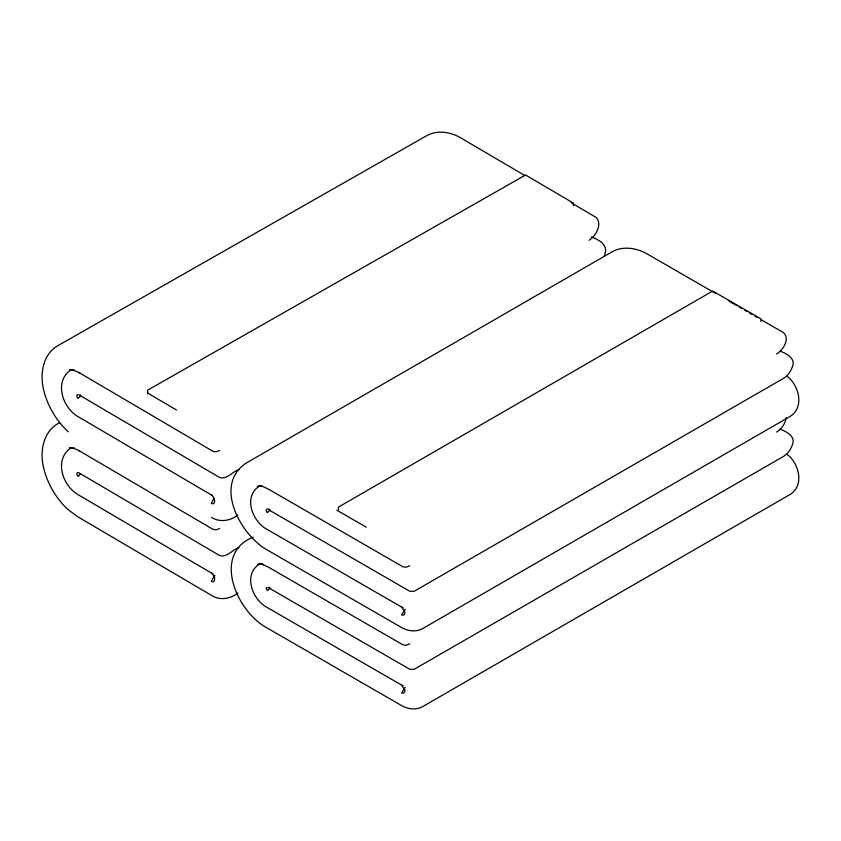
<?xml version="1.0" encoding="UTF-8"?>
<svg xmlns="http://www.w3.org/2000/svg" width="841" height="841" viewBox="0 0 841 841"><rect width="100%" height="100%" fill="white"/><g stroke="black" fill="none" stroke-linecap="round" stroke-linejoin="round"><path stroke-width="1.26" d="M147.69 393.851L147.701 390.129L525.551 175.002L573.488 203.165L573.488 205.646M786.188 417.641C785.315 423.528 781.667 428.963 776.611 432.085M604.143 256.095C609.073 245.635 600.569 240.505 591.297 236.878M405.183 609.241L401.62 614.971L403.407 615.213L404.742 613.856A4.499 2.597 60 0 0 404.742 611.796L401.62 607.076L403.165 607.801M405.183 687.276L401.62 693.005L403.407 693.247L404.742 691.891A4.499 2.597 60 0 0 404.742 689.83L401.62 685.11L403.165 685.836M69.814 448.737C53.698 461.047 63.338 486.918 78.97 495.191L211.217 572.91M269.824 510.266L267.312 512.642C264.652 510.508 266.891 507.838 269.824 509.425M269.824 588.301L267.312 590.676L266.071 588.227L267.312 587.228M258.891 486.403C242.555 497.609 253.109 522.955 268.258 530.061L401.42 606.95M258.891 564.437C242.555 575.643 253.109 600.989 268.258 608.096L401.42 684.984M776.611 354.05C783.034 350.161 790.372 338.849 783.444 332.594L760.737 319.485M589.047 240.242C595.933 235.974 602.776 224.148 595.954 217.314L571.144 202.734M253.141 537.105C211.059 554.293 237.456 612.437 266.986 627.88L401.872 705.746C408.043 709.32 416.022 710.151 422.445 706.745L789.3 494.939C804.816 486.392 799.318 463.727 787.323 454.518M59.658 422.687C43.627 430.476 39.695 450.576 43.322 466.587C47.022 482.871 55.58 497.883 67.711 509.341L77.677 516.731L211.627 595.439C219.795 600.768 230.476 598.908 237.856 593.042M238.876 469.625C232.6 471.433 226.681 480.085 219.469 477.425L79.906 395.407M237.856 515.007C230.476 520.873 219.795 522.734 211.627 517.404M238.876 547.659C232.6 549.467 226.681 558.119 219.469 555.459L79.906 473.441M409.756 565.856L406.056 567.202L402.923 566.792L267.88 488.821L261.109 485.856L262.276 486.298L258.576 485.846L261.393 485.678L257.357 486.634L258.776 486.214M409.756 643.891L406.056 645.236L402.923 644.826L267.88 566.855L261.109 563.89L263.506 564.563L258.576 563.88L259.995 563.912M219.659 450.555L215.937 451.817L212.794 451.207L78.686 372.395L79.695 372.847L73.125 369.987L74.365 370.282L69.467 369.767L72.284 369.683M219.659 528.59L215.937 529.851L212.794 529.241L78.686 450.429L79.695 450.881L73.125 448.022L74.365 448.316L69.467 447.801L70.886 447.875M72.673 369.598L69.698 370.492L71.022 369.872C53.393 381.404 62.812 408.81 78.97 417.157L211.217 494.876M69.698 448.526L71.674 447.927M258.776 564.248L257.357 564.668L260.384 563.954M268.552 587.449L269.824 587.46M79.327 394.923L80.62 394.986M79.327 472.957L78.097 472.663A2.376 1.367 60.3 0 0 76.857 473.809A2.376 1.367 60.3 0 0 78.087 476.405A13.603 5.593 -48 0 1 80.61 473.935M715.418 293.33L647.496 254.119C637.226 248.232 624.201 245.761 613.184 251.196L246.318 463.002C212.889 484.731 240.757 535.223 266.986 549.846L401.872 627.712C408.043 631.286 416.022 632.117 422.445 628.711L789.3 416.905C804.816 408.358 799.318 385.693 787.323 376.484M729 301.162L736.916 305.735M739.176 307.049L741.447 308.353M744.832 310.308L747.113 311.622M749.384 312.936L751.654 314.24M755.06 316.205L757.331 317.52M780.017 351.128C786.598 353.483 796.164 358.529 792.296 366.981C790.719 371.648 787.618 375.895 783.37 378.461L414.014 591.36L409.683 591.202L269.152 510.067M780.017 429.162C786.598 431.528 796.164 436.563 792.296 445.015C790.719 449.683 787.618 453.93 783.37 456.495L414.014 669.394L409.683 669.236L269.152 588.101M336.905 510.235L366.319 527.212M525.026 175.632L460.952 137.987C450.702 131.974 437.593 129.682 426.765 135.643L57.377 345.956C42.965 354.545 40.063 373.372 43.322 388.553C47.022 404.836 55.58 419.848 67.711 431.307L68.31 431.748M147.291 392.842L176.494 410.009M760.968 321.462L760.968 318.897L712.695 291.028L338.45 507.102L338.45 509.667M80.61 395.901A13.603 5.593 -48 0 0 78.087 398.371A2.376 1.367 60.3 0 1 76.857 395.775A2.376 1.367 60.3 0 1 78.097 394.629M212.121 495.465A13.645 6.823 -53.5 0 1 211.406 494.929A5.298 3.038 60.3 0 1 214.634 501.11A5.298 3.038 60.3 0 1 211.385 503.496A13.656 8.883 -66.5 0 1 213.929 498.839M212.962 573.846A13.645 6.823 -53.5 0 1 211.406 572.963A5.298 3.038 60.3 0 1 214.634 579.144A5.298 3.038 60.3 0 1 211.385 581.53A13.656 8.883 -66.5 0 1 214.991 575.538"/></g></svg>
